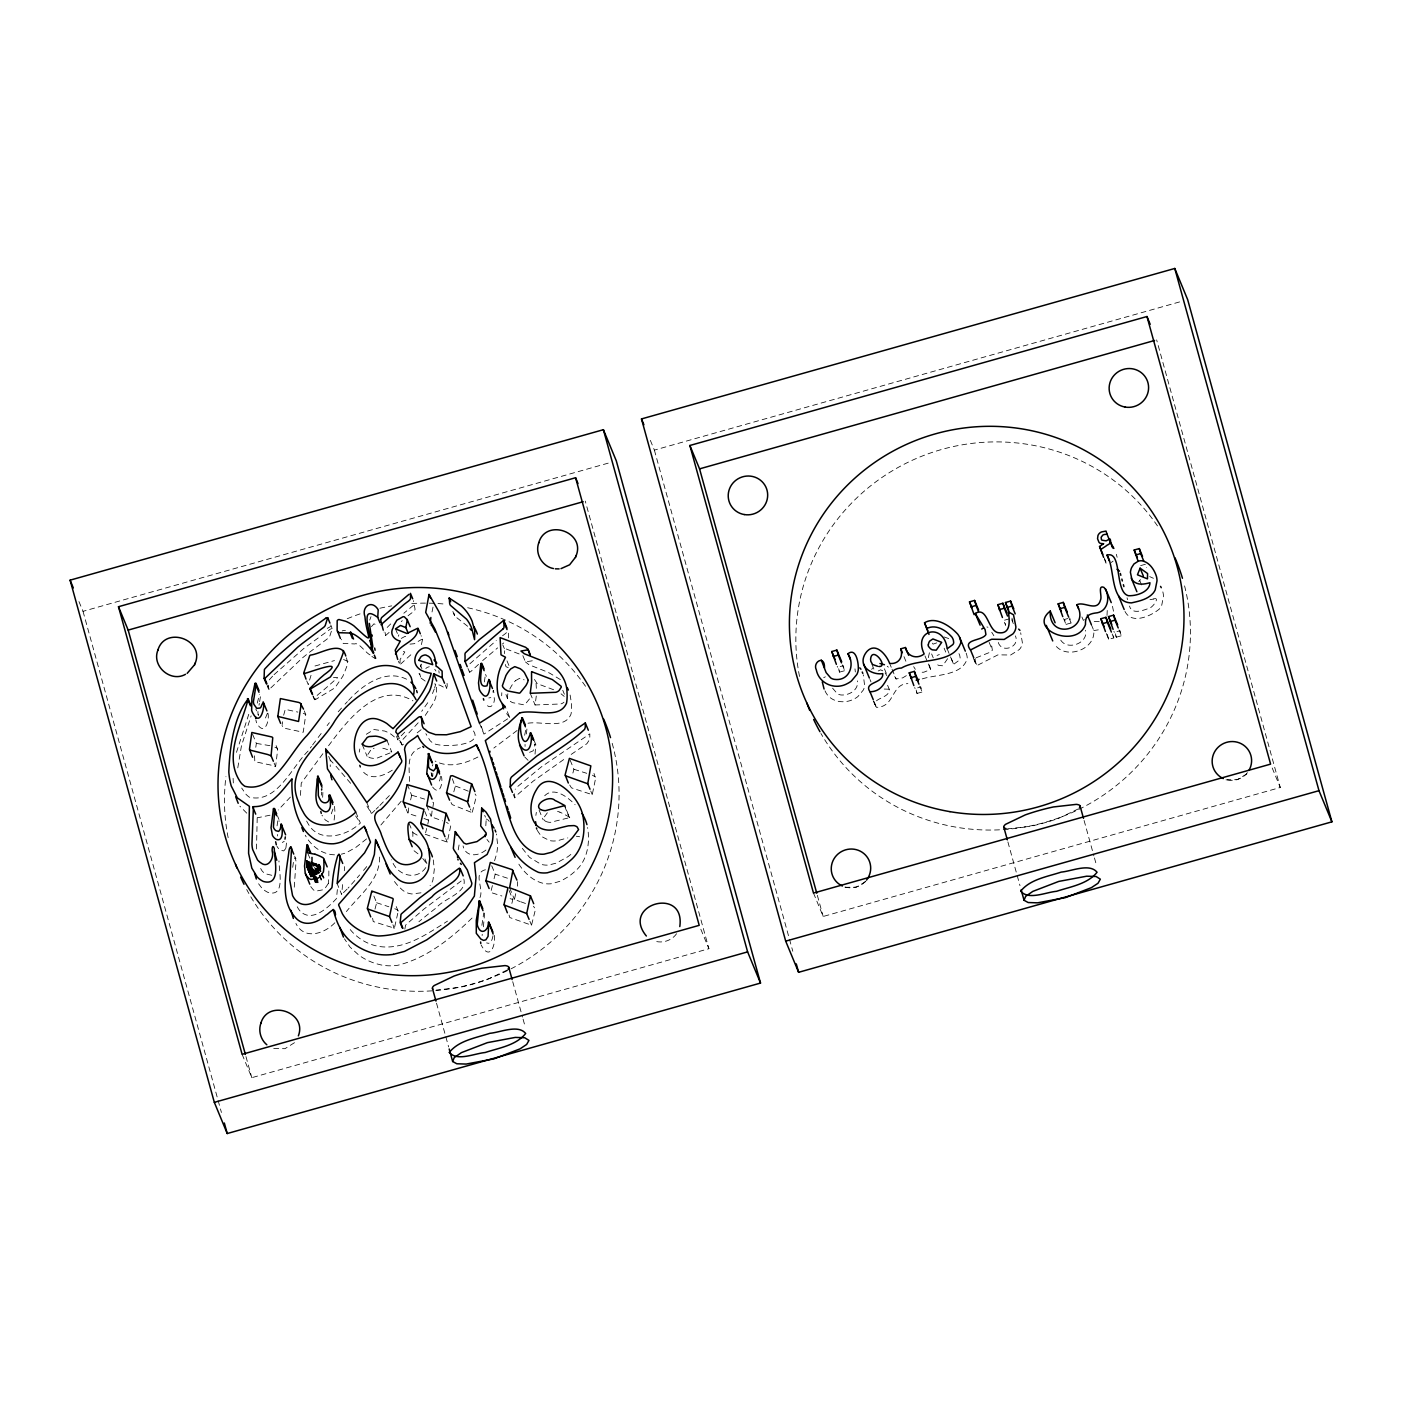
<?xml version="1.0" encoding="UTF-8"?>
<svg xmlns="http://www.w3.org/2000/svg" width="1402" height="1402" viewBox="0 0 1402 1402"><rect width="100%" height="100%" fill="white"/><g stroke="black" fill="none" stroke-linecap="round" stroke-linejoin="round"><path stroke-width="0.75" stroke-dasharray="5 3.75" d="M321.531 792.06L321.356 795.144M306.46 654.664A253.184 247.383 -22.5 0 0 302.166 658.134L270.2 688.505A6.327 6.186 -22.5 0 1 269.727 688.943L268.606 689.276L268.623 685.175M409.121 823.482L412.871 832.56L412.836 837.713M328.716 756.414L330.224 760.042L330.241 766.543M494.17 697.583C495.449 702.525 490.753 710.902 486.231 704.26A13.301 13.004 -22.5 0 1 485.232 702.963M526.907 729.022L526.153 735.997M486.389 676.325L485.548 674.45M257.95 711.462L257.915 712.461A9.674 9.446 -22.5 0 0 258.459 715.318L255.812 708.956M294.262 887.186L296.05 861.284L294.473 855.132M322.863 792.41L322.67 797.282M379.627 857.06C380.012 880.193 359.403 895.124 346.382 911.58M311.594 857.06L311.524 858.62A18.945 18.524 -22.5 0 1 311.437 859.777L309.649 874.603M492.996 692.185L493.224 690.327M257.214 817.769L256.408 852.258M501.671 695.76L501.811 692.728M525.049 744.409L525.067 746.407M404.863 929.123L405.511 925.373A4.592 4.486 -22.5 0 1 406.317 924.409L424.123 908.934L463.379 879.334M485.811 825.76L486.214 819.013L484.706 815.368M440.351 776.235L440.246 777.917A48.965 47.843 -22.5 0 1 440.14 779.179L439.212 781.229L436.618 781.65M277.649 834.453L277.614 835.995M431.43 776.322L431.676 773.133M976.125 657.801L991.021 651.877L992.371 650.142L991.564 645.2M237.779 767.875L241.459 745.776L251.133 715.844M304.252 710.919L305.759 714.564L303.235 732.265L283.519 728.024L282.03 725.465M482.13 935.537L482.235 934.293M479.992 897.508C484.198 888.097 472.088 872.605 485.951 869.626M1091.387 624.696L1093.805 630.549C1095.61 649.897 1065.152 660.202 1054.69 644.359M494.293 935.362C495.835 945.316 489.736 961.439 481.131 945.001M432.832 773.221L432.762 776.322M536.283 696.023L535.091 704.978L560.572 703.979A7.431 7.273 -22.5 0 0 563.955 702.209M535.038 754.118L535.792 744.655L534.197 740.729M928.317 657.643L929.473 652.526M337.356 889.534L336.585 897.701A4.995 4.872 -22.5 0 1 336.287 898.77C327.963 907.672 312.068 922.796 300.326 911.318A22.187 21.678 -22.5 0 1 297.066 906.428M458.209 849.91L459.4 843.04M342.614 884.592L341.65 894.458L337.128 883.558M569.72 785.015L571.438 787.854L592.257 794.671L595.57 778.496L593.975 773.413M254.551 755.818L254.814 761.654L271.445 765.212A9.691 9.463 -22.5 0 1 272.391 765.474L274.704 766.351A41.674 40.728 -22.5 0 0 275.616 766.684L277.684 749.457L275.37 743.743M524.663 735.261L525.89 729.18M293.404 862.388L292.615 868.066M484.373 681.933L485.407 674.607M529.588 752.331L533.163 750.824L534.583 745.251A16.228 15.86 -22.5 0 0 534.723 744.462L534.775 744.076M481.885 925.355L483.76 912.912M483.41 926.792L484.601 913.105M534.723 744.462L535.704 744.357M252.605 734.315L256.356 743.393L255.585 748.615M334.114 820.065L334.85 813.808A26.393 25.797 -22.5 0 0 334.885 811.232L334.517 806.15L333.466 806.974A27.129 26.515 -22.5 0 1 333.431 807.745L331.24 813.984M277.053 825.848L278.034 819.311L278.945 819.451A25.026 24.465 -22.5 0 0 278.998 820.188L279.086 821.432M283.66 715.195L285.254 709.359L297.872 712.093M409.349 781.44C409.857 768.611 405.353 753.663 420.39 747.652M535.862 815.421L536.335 812.354M451.023 802.522L452.11 804.59L471.843 812.547L470.336 808.901M432.447 765.93L432.85 764.563M282.643 721.732L282.188 724.519M425.244 715.423L433.884 702.367A41.92 40.956 -22.5 0 0 436.653 693.324C433.849 673.258 448.833 697.25 447.045 683.352M259.633 701.683L260.562 695.865L259.685 694.2M259.019 705.188L259.335 703.436M359.262 752.103L359.823 748.966M421.424 644.587L422.58 639.242L421.073 635.614M433.008 607.066L431.536 614.497M257.267 703.103L259.44 694.586M432.955 806.746L433.568 802.645L430.8 801.05M432.079 811.004L431.43 816.875L442.471 820.853M509.049 915.068L509.75 917.521L531.516 925.197L535.529 909.179L533.479 906.27M515.708 893.687L514.446 899.488L519.914 901.486M425.227 834.225L447.22 842.146L450.866 825.287L446.467 822.273M492.996 935.765C492.382 938.884 490.998 945.053 486.599 942.898M397.765 913.298L394.453 927.879M517.373 886.134L517.443 881.665M328.261 883.611L325.159 888.149A16.596 16.228 -22.5 0 1 322.916 889.797L315.976 891.129A7.325 7.168 -22.5 0 1 313.487 889.919L311.244 887.343A13.091 12.793 -22.5 0 1 310.28 885.345M410.611 799.911L411.592 795.775M408.718 807.938L408.14 813.475L417.621 816.49M236.482 752.348L248.837 714.074M511.87 903.431L512.817 899.488L507.98 887.799M492.4 885.556L490.735 892.443L501.881 896.001M494.065 878.721L495.186 874.147L491.138 864.403M425.595 832.77L426.681 828.459M369.725 620.105L371.004 616.67M375 909.092L376.647 902.748L371.81 891.059M427.768 824.201L428.556 820.626L424.683 811.145M887.624 685.315L889.236 689.223C890.182 699.212 869.52 697.495 876.443 707.344C895.072 707.169 890.989 683.913 907.883 683.633M372.599 918.24L373.23 921.552L392.49 927.581M453.81 791.797L454.967 787.503A5.415 5.293 -22.5 0 1 455.194 786.872L451.742 777.058M570.158 760.199L573.926 769.277L572.437 774.64M371.442 626.676L373.896 623.837L378.435 625.502M1107.019 615.478L1107.265 609.888M285.885 848.017L286.691 841.182M434.673 687.751L435.724 684.229L434.567 683.896M434.34 688.908L431.238 696.636M311.034 675.291L308.247 684.579L306.004 679.129M507.875 693.78L507.244 697.337A4.294 4.188 -22.5 0 0 507.717 698.739L509.294 700.562A17.35 16.947 -22.5 0 0 512.641 702.665L524.068 704.856A1.752 1.717 -22.5 0 0 525.137 704.295L530.657 697.46A24.798 24.237 -22.5 0 0 531.446 696.075M494.555 860.775L496.536 854.168A46.231 45.179 -22.5 0 0 497.587 844.127L496.378 833.997M398.343 636.263L398.887 634.791M420.39 666.949L421.616 664.092M267.344 713.373L265.556 717.789A6.291 6.151 -22.5 0 1 264.557 718.946L262.963 719.787M285.675 848.596L283.747 850.909L280.803 850.295A11.163 10.901 -22.5 0 1 278.91 848.858A10.357 10.112 -22.5 0 1 276.965 846.282M532.304 660.78L525.47 661.937L521.702 652.859M509.82 689.048L510.749 687.243A31.843 31.107 -22.5 0 1 515.55 680.618M407.351 784.349L411.715 795.547M469.88 663.777L496.29 640.556M975.231 658.537L974.898 661.919L976.966 665.564L997.803 654.927A5.976 5.836 -22.5 0 1 999.205 654.857L1010.649 655.014L1019.377 649.512A11.479 11.216 -22.5 0 0 1022.356 642.537L1020.674 632.775M346.522 657.818L347.731 663.759A157.427 153.817 -22.5 0 1 342.807 676.307L334.885 687.874L315.836 699.353A8.745 8.552 -22.5 0 1 315.257 699.616C313.68 696.531 322.197 691.887 324.703 689.065A238.428 232.96 -22.5 0 0 328.681 685.631L337.549 677.709L333.483 677.517M1138.757 581.812L1140.404 579.552M427.75 702.717L421.687 711.34M284.22 841.34L282.293 842.479M947.594 658.712L942.722 665.792L938.744 665.424A10.83 10.585 -22.5 0 1 936.781 664.145L935.292 662.568M322.846 753.733L301.272 783.105L300.291 797.23M401.165 801.243L379.907 826.146M310.35 747.985L311.472 746.46M328.559 745.724C347.363 720.505 377.909 680.04 412.942 700.86M308.107 751.034C291.388 767.402 276.913 803.889 249.381 797.195A22.905 22.379 -22.5 0 1 245.928 794.233L241.705 788.064M312.593 744.953L315.941 740.466M318.166 737.487L322.618 731.546M327.104 725.623L329.365 722.696M472.071 812.249L472.106 812.196A2.331 2.278 -22.5 0 0 472.439 811.688L476.4 796.003L475.05 793.918M676.57 933.714C671.803 940.514 662.55 943.634 654.646 941.057M400.657 664.057L413.222 652.596M290.372 797.107L278.209 810.023M366.308 734.28L374.019 729.531L384.761 731.055A34.296 33.525 -22.5 0 1 391.403 734.455L397.204 739.275M366.763 866.576L362.031 872.184M404.687 732.194L397.537 739.608M425.805 867.575C416.289 881.718 395.89 874.866 391.719 859.777M545.974 821.467A12.162 11.882 -22.5 0 0 550.232 822.361L569.387 817.699L564.901 805.589M519.126 653.945L504.93 648.495L504.387 653.63M357.247 877.74L359.631 874.971M294.49 858.532L295.226 857.709L295.98 858.76M338.197 711.795L343.893 705.381M354.846 880.509L348.064 888.132M472.036 918.047C451.093 938.446 426.751 958.004 397.923 965.242A48.264 47.16 -22.5 0 1 381.081 964.944L375.473 963.524A60.917 59.515 -22.5 0 1 358.859 955.165L350.027 947.069L344.454 938.814M272.584 676.185L269.605 679.514A6.817 6.659 -22.5 0 0 269.254 679.935M389.388 795.565L379.767 805.554M513.185 794.215L514.692 797.843L517.513 794.741A37.03 36.189 -22.5 0 1 518.144 794.11L533.303 781.072L566.093 757.869M345.05 704.119L347.416 701.631M294.49 1042.685L284.957 1048.696L273.723 1048.538M274.038 674.66L304.041 648.285L330.171 629.235A4.416 4.311 -22.5 0 1 332.221 628.604M515.568 680.618L519.616 678.323L524.138 679.847M878.213 670.98L880.631 669.805L883.505 671.207M418.182 722.784L400.113 742.464M348.607 700.387C362.68 684.754 386.111 668.228 407.491 679.69M347.048 889.148L342.771 893.354M376.069 809.217L378.54 806.781M374.825 810.444L372.003 813.107M370.636 750.263L367.044 755.748L369.55 757.571A25.429 24.833 -22.5 0 0 371.144 758.044L373.09 758.342A20.574 20.101 -22.5 0 0 376.84 758.184L390.65 752.716M937.062 655.435L939.34 654.524M865.858 881.455L856.342 887.151L845.108 887.326M1246.781 773.992L1237.265 779.67L1226.014 779.845M544.695 795.74C554.123 786.207 568.02 797.352 575.1 804.73M478.538 664.373L471.265 671.137A4.521 4.434 -22.5 0 1 469.512 672.206M517.093 730.512L493.837 748.055M482.674 660.57L497.605 647.882M413.485 605.208L413.029 605.629A18.314 17.893 -22.5 0 1 412.556 606.032L403.846 613.217M389.125 632.407L385.515 635.632L384.008 632.004M547.358 812.792L543.047 818.733L545.431 821.292M401.252 621.577L402.269 620.683M906.323 675.659L902.73 677.849L896.106 678.989L893.407 674.222M269.219 689.363L267.712 685.718M403.443 744.182L402.216 745.198L397.712 734.298M418.9 921.727L421.757 919.397M854.975 668.842L855.343 671.961M401.252 638.418L405.055 636.368L408.981 637.437M366.57 838.904L355.968 847.299L346.557 852.591A30.791 30.09 -22.5 0 1 341.299 854.168M502.494 643.921L503.721 642.94M424.596 917.083L427.452 914.77A459.926 449.376 -22.5 0 1 436.53 907.655C443.821 898.419 467.62 893.021 463.834 879.107M408.052 615.776L408.665 615.285A91.253 89.167 -22.5 0 1 413.012 612.008L414.379 610.711A4.451 4.346 -22.5 0 0 415.08 609.327L413.467 600.617M417.2 732.825L421.248 729.583M390.702 623.908L386.163 628.464A8.272 8.079 -22.5 0 0 385.603 629.726M309.456 652.316L328.296 638.138A8.482 8.272 -22.5 0 0 329.698 636.49L332.221 628.569L330.714 624.924M502.564 635.754L504.667 634.177A21.118 20.627 -22.5 0 0 506.052 633.003L508.383 631.601L508.505 636.21A48.404 47.3 -22.5 0 1 508.505 637.892M507.033 970.096L487.213 979.577A38.257 6.186 -15.5 0 1 459.173 987.481L436.197 990.075M1078.401 808.866L1058.598 818.347A38.257 6.186 -15.5 0 1 1030.54 826.269L1007.582 828.862M947.156 648.775L953.605 664.355L959.196 660.237A3.172 3.102 -22.5 0 0 960.125 657.853L959.809 655.768A11.707 11.426 -22.5 0 0 958.968 653.647M355.828 812.126L360.349 823.027C346.364 836.451 318.219 843.934 307.494 822.588A51.085 49.911 -22.5 0 1 306.214 820.293M334.833 922.779C324.51 933.714 304.322 940.497 295.91 923.462M490.805 697.583L488.825 697.951M1111.26 562.43L1111.891 562.009A30.616 29.915 -22.5 0 0 1113.083 561.115M571.192 754.416L586.912 743.673L589.138 740.238A13.652 13.337 -22.5 0 0 589.804 738.048L589.821 733.877L541.505 766.789L515.971 787.924A8.868 8.657 -22.5 0 0 515.217 789.308M444.329 923.182L447.501 921.132M823.693 677.709L825.357 676.798M479.431 723.187L483.953 734.105L509.732 717.491L505.211 706.59M441.139 925.197C423.579 936.273 404.6 948.33 382.904 946.893A44.846 43.812 -22.5 0 1 365.904 942.162A52.4 51.191 -22.5 0 1 353.479 933.206A42.638 41.657 -22.5 0 1 348.257 926.845M485.951 850.033C478.012 856.412 465.972 857.603 463.028 845.897M392.297 770.189C384.814 774.885 374.649 779.705 366.237 774.447A16.491 16.123 -22.5 0 1 361.786 769.961M1084.447 619.666L1083.308 620.332L1081.696 616.442M366.991 806.168L371.477 813.388M314.977 666.003L334.465 660.587M371.845 656.399L375.385 658.695L376.087 655.505M477.889 757.027C464.886 763.757 448.92 768.436 435.128 761.058M929.333 664.934L930.63 669.525L923.76 672.224L918.976 672.259M270.06 815.193L258.651 817.541A11.251 11.006 -22.5 0 0 257.95 817.576L257.67 817.594M936.676 642.887L933.049 644.166L931.927 642.221M420.986 892.829L411.82 893.968A17.998 17.578 -22.5 0 1 402.216 889.867L398.01 885.871A45.986 44.934 -22.5 0 1 394.435 881.455M78.968 601.581L83.016 611.325L609.975 462.642M650.353 440.368L654.383 450.112L1181.343 301.43M1140.632 565.619L1145.749 564.165L1146.661 567.512M1009.387 618.825L1004.27 620.262L1005.655 625.274L1003.236 619.421M839.605 672.119L844.705 670.682L843.338 665.687L838.221 667.124L839.605 672.119L837.187 666.283M1068.026 618.457L1064.626 619.421L1066.011 624.416L1071.11 622.979L1069.726 617.984M917.083 693.412L922.183 691.975L920.799 686.962L915.699 688.4L917.083 693.412L914.665 687.558M1106.266 633.511L1108.684 639.347L1113.784 637.91L1112.399 632.898M1116.342 637.191L1121.46 635.737L1120.075 630.742L1114.958 632.179L1116.342 637.191L1113.924 631.338M242.108 1054.322L251.799 1077.682L708.904 948.716L585.282 501.11M813.493 893.092L823.184 916.47L1280.271 787.503L1156.65 339.897M1153.373 599.04C1160.926 596.113 1152.567 608.153 1148.588 608.486C1142.77 610.448 1131.782 614.865 1129.486 606.05M271.778 875.286L265.381 873.761A14.739 14.406 -22.5 0 1 262.016 870.817L258.967 865.647M1098.309 629.848L1093.805 630.549M429.275 666.739L427.592 667.264A6.659 6.519 -22.5 0 0 425.805 668.526M422.58 639.242L422.282 639.277A3.856 3.768 -22.5 0 0 421.108 639.698L414.203 643.711L409.77 644.149M922.253 678.883C936.711 674.257 962.631 675.782 967.257 658.309A15.51 15.159 -22.5 0 0 966.118 653.087M1099.221 621.682L1093.367 621.331M527.993 723.222C541.645 720.908 564.831 729.899 571.052 714.021A46.196 45.127 -22.5 0 0 571.543 703.786L570.123 695.042M889.236 689.223L883.313 689.03M576.362 836.275L578.553 836.486A8.394 8.202 -22.5 0 1 579.622 836.784M343.578 659.518L348.029 661.446M334.517 854.817C322.039 854.519 311.086 845.897 305.25 835.259M508.225 667.597L506.017 666.721L505.333 664.46M256.356 743.393L270.165 745.724M345.453 630.585L343.543 630.444A2.629 2.576 -22.5 0 0 342.176 631.04M534.46 679.462L537.264 683.703A14.195 13.862 -22.5 0 1 538.07 683.966L554.316 689.994M986.903 626.939L987.954 627.255M411.873 795.249L424.666 799.122M1149.658 576.59L1153.425 578.307M423.982 818.435L428.451 820.223M573.926 769.277L586.719 773.308M468.268 791.166L457.683 786.872A14.3 13.967 -22.5 0 0 456.894 786.592L455.51 786.136M507.454 878.195L495.186 874.147M510.1 898.629L512.817 899.488M394.803 908.706L397.607 910.073A2.121 2.068 -22.5 0 1 398.028 910.932L398.063 911.177M376.647 902.748L388.862 906.761M557.558 811.32L559.889 812.179M592.363 775.148L595.482 777.058M944.089 636.964L948.681 638.558M393.226 927.826L394.383 928.229L392.753 924.339M525.487 903.466L520.72 901.766M487.283 819.434L486.214 819.013M274.897 747.213L276.474 747.897A3.908 3.82 -22.5 0 1 277.281 748.65L277.614 749.194M328.594 821.94L325.352 820.03L321.952 815.158M403.408 651.369L404.81 652.018L400.131 659.448L399.956 664.881L398.448 661.253M412.871 832.56L417.323 835.206M425.174 681.074L421.283 678.288L419.04 673.363M305.759 714.564L304.812 714.039A8.272 8.079 -22.5 0 0 303.235 713.267M569.755 817.278L564.252 814.317A66.017 64.492 -22.5 0 0 559.889 812.161M560.379 679.602L549.899 673.275A80.545 78.705 -22.5 0 0 544.484 670.857L528.904 664.688L525.47 661.937M528.063 760.305L524.751 757.027M418.006 853.818L413.783 850.558A2.857 2.786 -22.5 0 1 413.537 849.892L413.292 847.912M887.238 666.265L888.36 667.142M246.77 813.178L239.865 806.168M561.063 693.832L564.217 696.391M370.058 654.909C365.379 652.649 358.439 641.765 354.706 643.939L343.21 643.448L341.352 639.365M467.655 626.273L454.861 616.179A6.642 6.484 -22.5 0 1 454.178 614.549L453.968 613.287M509.732 717.491L504.667 711.182M493.399 690.52L493.907 692.728M330.224 760.042L333.115 763.126M336.007 766.228L351.096 783.858M487.861 819.767L489.21 821.362M422.721 858.445L427.032 864.07M489.158 842.181L486.985 839.465M432.605 787.013C440.053 796.862 443.172 782.193 441.402 776.41M401.866 744.777L397.099 735.191M1060.753 640.153C1067.325 650.826 1088.653 643.36 1085.481 630.269M885.118 672.925L886.835 675.641M518.863 864.175C524.488 872.903 532.69 880.719 542.995 883.278A24.991 24.412 -22.5 0 0 551.862 883.681L561.291 880.877L568.932 876.285A72.974 71.309 -22.5 0 0 575.065 871.255C587.543 860.74 590.137 842.777 587.596 827.53M258.581 883.768L261.631 887.817A21.836 21.328 -22.5 0 0 267.87 892.355C285.64 897.806 278.963 871.01 278.963 860.898M522.333 848.368L529.57 857.393L540.997 864.298A20.522 20.049 -22.5 0 0 548.603 865.069L556.331 863.106L567.6 856.885A56.027 54.748 -22.5 0 0 570.965 854.344M355.652 815.946L360.349 823.027M993.86 635.702L991.74 632.267M913.648 666.651L915.331 669.332M832.613 688.207L837.152 693.517A9.008 8.798 -22.5 0 0 841.2 694.989C849.086 695.55 858.97 689.942 857.376 680.881M825.007 690.835C829.809 702.104 843.811 704.26 853.836 699.142A21.083 20.592 -22.5 0 0 857.954 696.514L863.282 690.082A15.001 14.651 -22.5 0 0 864.666 685.964L863.282 674.818M998.277 642.466C1001.852 653.823 1020.411 646.883 1015.381 635.877M267.887 713.162C269.78 719.296 265.293 735.577 257.898 725.027A12.898 12.6 -22.5 0 1 256.145 721.276L255.865 719.909M435.917 671.032L435.654 670.577A9.674 9.446 -22.5 0 0 434.708 669.297M313.224 870.992L315.047 874.848M315.958 876.776L318.71 882.559L316.291 876.706M317.483 874.042L315.678 870.239L317.29 874.147M316.905 874.305L312.611 862.651L317.448 874.34L313.224 862.808L317.255 872.552M316.309 874.515L314.504 870.695L316.116 874.585M313.873 870.87L315.695 874.708M321.058 871.483L318.114 864L320.532 869.853M321.934 873.358L324.598 878.984M318.797 868.171L320.585 871.921M321.461 873.797L324.125 879.44L321.706 873.586M319.095 873.095L317.308 869.328L318.92 873.218M318.569 873.446L316.782 869.661L318.394 873.551M319.463 875.339L322.145 881.017L319.726 875.163M312.646 871.063L318.061 882.682L309.211 861.757L314.048 873.446M1124.982 611.447C1131.677 624.942 1151.095 616.004 1159.384 608.994A16.018 15.65 -22.5 0 0 1161.68 605.489L1163.485 596.376A21.223 20.732 -22.5 0 0 1162.836 591.889L1161.89 589.068M312.085 871.08L317.483 882.752L308.668 861.547L313.505 873.236M311.542 871.045L316.94 882.769L307.914 861.161L312.751 872.85M311.016 870.957L316.396 882.734L307.073 860.723L311.927 872.412M310.508 870.835L315.853 882.647L306.372 860.372L311.226 872.43M310.017 870.66L315.345 882.524L306.39 861.126L311.226 873.183M309.544 870.432L312.208 876.39M309.106 870.169L311.752 876.145M308.685 869.871L311.314 875.864M308.3 869.52L310.911 875.531M307.932 869.117L310.911 876.022M307.616 868.679L310.561 875.619M537.176 830.282L541.347 836.416L549.584 840.587A19.348 18.909 -22.5 0 0 559.205 840.236A221.341 216.258 -22.5 0 1 567.81 837.923M307.318 868.206L310.981 876.898L306.547 865.788L310.648 875.864M310.718 876.408L307.073 867.698L309.491 873.534M1272.21 768.016L1280.271 787.503M1139.668 580.305L1142.893 588.104M1104.39 558.189L1106.003 562.079M1104.443 559.345L1106.055 563.236M1119.024 629.901L1121.46 635.737M1112.172 634.002L1113.784 637.91M1069.498 619.088L1071.11 622.979M1063.592 618.58L1066.011 624.416M1011.701 619.684L1013.313 623.575M989.146 642.361L992.371 650.142M974.548 659.711L976.966 665.564M973.286 658.011L974.898 661.919M944.124 648.197L945.737 652.088M931.629 653.945L933.241 657.836M924.969 655.891L930.63 669.525M919.765 686.121L922.183 691.975M903.975 656.627L906.393 662.463M889.639 663.409L891.251 667.299M892.058 669.245L896.106 678.989M884.434 668.807L886.853 674.642M871.974 664.46L874.392 670.314M874.024 701.491L876.443 707.344M873.218 700.737L874.83 704.628M842.287 664.846L844.705 670.682M700.825 929.228L708.904 948.716M562.763 690.292L564.375 694.183M590.75 791.026L592.257 794.671M530.236 693.289L535.091 704.978M502.845 644.99L504.352 648.618M506.998 660.868L509.259 666.318M564.533 806.01L569.387 817.699M505.929 694.516L507.542 698.406M539.087 810.093L543.135 819.837M452.864 611.482L454.598 615.671M467.988 668.509L469.495 672.154L469.565 667.562M445.275 685.035L446.782 688.662M529.903 921.307L531.516 925.197M420.302 664.741L421.914 668.649M509.592 887.799L514.446 899.488M395.487 628.885L398.483 636.158M431.045 772.765L432.552 776.393M374.562 654.716L376.069 658.344M373.878 655.049L375.385 658.695M445.713 838.519L447.22 842.146M426.594 805.467L431.115 816.367M396.503 736.383L398.01 740.028M386.952 740.379L391.789 752.068L389.265 750.543A24.395 23.834 -22.5 0 0 380.485 747.844M406.282 809.375L407.789 813.02M424.946 858.97L427.207 864.421M362.259 744.62L367.096 756.309M366.816 802.557L371.337 813.458M313.329 696.181L314.837 699.808M312.821 695.795L314.328 699.423M396.24 906.568L397.958 910.687M267.099 685.631L268.606 689.276M320.743 868.153L319.323 864.315L321.076 868.241M320.339 868.048L318.727 864.158L320.83 869.923M320.725 871.641L317.5 863.842L320.322 871.536M320.112 871.501L316.274 863.544L319.095 871.238M274.109 763.056L275.616 766.684M318.902 871.203L315.66 863.404L319.2 873.025L315.064 863.246L318.587 872.868M318.482 872.85L314.451 863.106L317.974 872.727M319.2 875.496L321.619 881.35M317.868 872.692L313.838 862.966L317.36 872.57M316.852 874.2L307.546 852.802M315.485 874.76L310.175 862.037L314.416 873.569M313.312 873.148L308.3 861.354L313.137 873.043M312.558 872.745L307.511 860.951L312.348 872.64M312.436 876.513L306.39 861.494L311.226 873.954M311.963 876.285L306.39 862.265L311.226 874.743M311.524 876.022L306.39 863.054L311.226 875.531M311.244 875.917L306.39 863.842L311.262 876.32M277.456 815.806L278.945 819.451M306.863 867.155L309.754 874.147M869.976 679.479L870.992 681.933M306.617 866.173L310.999 877.074M319.463 864.351L321.04 868.241M306.46 865.016L311.297 876.706M306.39 860.74L311.226 872.815M306.617 860.495L311.209 872.062M951.467 658.887L953.605 664.355M315.012 873.726L311.384 862.353M473.455 730.985C484.058 746.547 439.842 747.704 433.271 743.218A14.984 14.633 -22.5 0 1 429.923 740.449L425.875 733.684M481.289 726.183L483.953 734.105M420.547 677.008L419.776 673.731M312.506 857.078L312.401 864.491L319.814 865.945A48.071 46.967 -22.5 0 1 320.795 866.243M1127.033 597.795L1127.558 599.67M1116.307 554.281L1116.833 556.191A40.343 39.414 -22.5 0 1 1117.131 557.295M1107.3 634.352L1108.684 639.347M1084.079 820.45L1093.875 855.851M1094.454 857.936L1096.767 866.278M1011.946 618.107L1012.857 621.437M1007.898 841.936L1019.99 885.678M817.348 895.352L823.184 916.47M654.383 450.112L792.796 951.257M512.711 981.663L522.508 1017.081M523.069 1019.166L525.382 1027.491M436.513 1003.166L448.622 1046.908M245.963 1056.582L251.799 1077.682M83.016 611.325L221.428 1112.469M328.857 870.94L328.822 876.776A73.868 72.185 -22.5 0 1 328.278 883.611M1112.487 606.312L1113.801 612.814M385.515 635.632L385.112 632.477M433.271 859.917L434.322 869.363L432.955 880.018A21.223 20.732 -22.5 0 1 430.081 885.661M438.844 670.717L439.141 673.1M514.692 797.843L514.411 793.76M233.1 778.32L233.328 782.964M536.072 683.352L536.388 689.416A73.237 71.572 -22.5 0 1 536.44 690.73M373.353 748.51A9.393 9.183 -22.5 0 1 374.124 748.212M344.471 866.611A24.36 23.816 -22.5 0 1 344.296 870.747M612.183 743.305A197.962 193.423 -22.5 0 1 493.522 976.826A197.962 193.423 -22.5 0 1 246.699 889.516M228.158 837.677A197.962 193.423 -22.5 0 1 225.95 776.655M327.244 628.394A197.962 193.423 -22.5 0 1 330.802 626.484M347.223 618.738A197.962 193.423 -22.5 0 1 362.364 613.112M379.872 608.258A197.962 193.423 -22.5 0 1 391.736 605.892M411.75 603.561A197.962 193.423 -22.5 0 1 445.889 604.209M467.672 607.732A197.962 193.423 -22.5 0 1 586.684 687.996M1184.567 585.878A197.962 193.423 -22.5 0 1 1065.818 815.21A197.962 193.423 -22.5 0 1 820.941 733.456M799.526 676.447A197.962 193.423 -22.5 0 1 918.608 457.508A197.962 193.423 -22.5 0 1 1158.052 526.766M1153.373 599.022A30.266 29.582 -22.5 0 1 1149.991 599.67M871.676 669.455A17.981 17.56 -22.5 0 1 872.64 668.018M865.595 881.21A19.803 19.348 -22.5 0 1 845.003 887.01M1247.429 772.66A19.803 19.348 -22.5 0 1 1227.276 779.88"/><path stroke-width="1.5" d="M266.345 683.825L264.102 678.375L264.382 669.595A6.817 6.659 -22.5 0 1 265.101 668.614C283.046 649.406 304.164 633.389 325.65 618.335M369.357 623.382L372.792 646.462M392.683 728.374L386.882 723.555A34.296 33.525 -22.5 0 0 380.24 720.155C358.702 710.761 348.853 743.901 357.265 759.06A16.491 16.123 -22.5 0 0 361.734 763.547C374.702 770.346 387.811 759.498 398.01 752.085L401.743 760.515A4.294 4.188 -22.5 0 1 401.533 762.25L389.441 779.442L366.816 802.557L347.906 774.587L325.702 749.141L327.455 768.874L355.828 812.126C341.843 825.55 313.715 833.033 302.99 811.688A51.085 49.911 -22.5 0 1 298.556 801.944C283.695 768.401 319.884 746.653 334.622 721.259C349.817 697.057 396.696 663.023 416.061 699.703M467.234 666.704L464.973 661.253L465.061 656.662A19.505 19.05 -22.5 0 0 464.973 655.155L464.956 654.296A3.908 3.82 -22.5 0 1 465.359 652.876L479.466 639.54L500.146 623.277A21.118 20.627 -22.5 0 0 501.53 622.085L503.879 620.7L506.893 627.956M522.403 717.842C517.373 725.22 523.086 754.837 530.061 734.35A16.228 15.86 -22.5 0 0 530.201 733.561C532.427 733.018 532.077 754.574 523.542 749.404C514.744 742.517 518.863 725.325 522.403 717.842L525.417 725.097M335.516 914.875C334.903 904.746 329.75 913.315 325.825 915.278C318.254 922.078 306.232 927.09 297.382 919.554C278.805 901.889 286.236 873.832 288.882 851.487A18.682 18.261 -22.5 0 1 289.653 848.157L290.722 846.808L291.546 848.21L289.758 880.176L292.545 895.51A22.187 21.678 -22.5 0 0 295.804 900.417C307.564 911.896 323.459 896.754 331.766 887.869A4.995 4.872 -22.5 0 0 332.064 886.8L332.852 878.633A137.852 134.68 -22.5 0 1 337.759 855.588L338.969 854.344L339.95 855.711A24.36 23.816 -22.5 0 1 339.792 859.847L337.128 883.558L364.59 852.872L370.496 842.164L364.327 826.146L351.446 836.398L342.035 841.673A30.791 30.09 -22.5 0 1 333.343 843.794C300.168 844.793 290.565 805.554 292.037 778.776C281.89 790.658 271.655 806.781 254.148 806.641A11.251 11.006 -22.5 0 0 253.429 806.676L251.957 844.127A28.198 27.549 -22.5 0 0 252.675 849.559L257.512 859.917A14.739 14.406 -22.5 0 0 260.86 862.861C267.835 868.609 273.723 858.918 272.461 852.434C271.585 849.875 272.531 843.25 274.284 848.473C274.231 858.935 281.627 886.695 263.348 881.455A21.836 21.328 -22.5 0 1 257.127 876.916L251.817 868.136L248.592 853.327L249.381 806.29L237.324 797.878L231.207 785.926A77.829 76.041 -22.5 0 1 228.806 772.064C229.648 748.475 233.608 716.843 248.189 698.95L250.45 704.4M402.427 928.106L400.166 922.656L400.99 914.472A4.592 4.486 -22.5 0 1 401.813 913.508L419.601 898.034L458.875 868.434M314.977 854.256L307.546 852.802L307.459 844.915L306.688 846.931A18.945 18.524 -22.5 0 1 306.6 848.087L304.549 866.015L305.18 872.903A13.091 12.793 -22.5 0 0 306.407 875.654L308.65 878.23A7.325 7.168 -22.5 0 0 311.139 879.457L318.061 878.108A16.596 16.228 -22.5 0 0 320.322 876.46L323.406 871.921A73.868 72.185 -22.5 0 0 323.967 865.087L323.792 858.743A3.961 3.873 -22.5 0 0 322.898 857.691L321.566 856.955A48.071 46.967 -22.5 0 0 314.994 854.221M485.197 836.643L485.302 834.488M328.997 795.284L328.962 796.073A27.129 26.515 -22.5 0 1 328.909 796.844C330.416 803.784 322.25 804.958 319.831 798.93A13.722 13.407 -22.5 0 1 318.324 795.302L318.096 776.27L317.097 779.144A14.423 14.09 -22.5 0 0 317.01 780.353C316.94 790.272 312.628 802.855 321.987 810.023C327.875 815.018 331.222 808.498 330.329 802.908A26.393 25.797 -22.5 0 0 330.364 800.332L329.996 795.249L328.997 795.284L332.747 804.38M306.004 679.129L303.831 672.68L309.702 655.715A3.54 3.452 -22.5 0 1 310.473 655.102C320.707 653.963 341.597 639.855 345.768 655.996M393.401 954.341L404.547 951.38L426.804 939.831L447.957 924.689L465.604 909.32L474.367 896.106L475.997 877.67L474.454 862.668L487.125 854.431L492.032 843.25A46.231 45.179 -22.5 0 0 493.066 833.226L490.507 819.083L486.038 812.091L481.692 808.113L480.693 825.918L486.143 833.033L486.179 834.979L476.978 841.603L466.305 844.092L463.869 843.005L455.194 831.719L453.319 848.263A7.588 7.413 -22.5 0 0 454.406 850.576L467.304 869.906L471.826 883.137A7.536 7.361 -22.5 0 1 470.792 886.642C445.713 910.494 414.484 935.064 378.4 935.993A44.846 43.812 -22.5 0 1 361.383 931.261A52.4 51.191 -22.5 0 1 348.958 922.288A42.638 41.657 -22.5 0 1 342.298 913.631L338.671 905.096A1.875 1.84 -22.5 0 1 338.863 904.167L360.822 879.054L370.882 864.894L374.369 854.449L375.631 839.535L388.354 868.171A45.986 44.934 -22.5 0 0 393.506 874.971L397.695 878.966A17.998 17.578 -22.5 0 0 407.299 883.067C414.344 883.856 421.581 880.649 425.56 874.76A21.223 20.732 -22.5 0 0 428.451 869.117L429.801 858.445L428.749 849.016A38.537 37.661 -22.5 0 0 425.349 839.991C413.047 821.519 404.792 812.021 409.034 838.992A2.857 2.786 -22.5 0 0 409.279 839.658C422.756 847.316 428.802 859.724 409.717 864.351C392.56 867.558 386.426 847.439 381.502 835.101C379.241 825.918 367.657 815.701 381.134 809.357C396.871 793.812 410.19 772.66 404.547 749.614C404.775 742.429 413.31 739.958 417.673 735.489C427.785 758.938 457.648 756.642 476.417 744.655L478.678 750.105M435.794 765.755L436.548 764.756L439.545 772.029M457.613 855.728L457.56 857.498M435.759 766.596L435.724 767.017A48.965 47.843 -22.5 0 1 435.619 768.278L433.516 770.907L429.818 768.962A7.08 6.922 -22.5 0 1 428.451 766.386L428.679 753.61L426.804 773.01L431.588 785.032M379.995 622.838L377.734 617.388L378.19 610.168A1.98 1.945 -22.5 0 0 378.032 609.519C371.916 599.46 361.26 606.383 364.941 616.635C366.728 638.278 376.787 646.83 353.935 625.905A38.345 37.451 -22.5 0 0 345.575 621.226L339.039 619.526A2.629 2.576 -22.5 0 0 337.181 620.7L337.128 630.234L340.406 638.453M488.282 922.358C489.175 929 481.797 936.133 478.047 927.143A7.693 7.518 -22.5 0 1 477.293 923.848L479.572 900.838L476.277 920.413L476.294 933.311L480.816 939.042L483.515 940.392L485.863 939.831L488.054 936.413L488.825 922.236L493.118 934.047M301.237 703.664L298.556 721.469L277.841 716.422L280.382 698.582L298.696 702.42A8.272 8.079 -22.5 0 1 300.291 703.156L303.498 709.114M303.743 673.679C311.349 671.908 348.082 657.415 324.16 674.73A238.428 232.96 -22.5 0 1 320.182 678.165L309.807 688.522L312.068 693.972M1050.256 611.062C1048.24 640.924 1091.475 630.374 1076.859 604.753C1083.974 600.932 1097.258 612.569 1100.552 599.898C1102.358 596.376 1097.293 584.424 1103.987 587.42C1110.454 594.851 1108.754 610.711 1097.31 612.779C1089.336 613.673 1085.025 615.39 1085.481 624.503C1076.543 649.704 1027.035 629.305 1050.256 611.062L1055.11 622.751M926.582 628.587C935.853 623.785 945.842 630.199 951.923 637.104A11.707 11.426 -22.5 0 1 953.36 640.188L953.675 642.256A3.172 3.102 -22.5 0 1 952.747 644.657L947.156 648.775C944.177 622.278 912.457 629.34 924.163 653.945C917.013 659.536 907.339 656.679 905.412 647.514L900.75 648.828C903.642 656.89 898.489 664.601 889.639 663.409C886.625 655.19 876.11 642.063 867.295 651.089A17.981 17.56 -22.5 0 0 864.386 655.365C858.725 667.177 872.377 675.273 882.769 673.626C883.733 683.633 863.071 681.915 869.994 691.747C888.605 691.589 884.522 668.316 901.433 668.053C918.801 657.731 953.307 664.618 960.808 642.729A15.51 15.159 -22.5 0 0 957.741 634.177C950.206 625.87 935.397 616.056 924.531 622.786L929 634.44M248.189 698.95C241.565 725.588 222.375 757.781 241.407 783.332A22.905 22.379 -22.5 0 0 244.859 786.294C273.583 793.339 289.583 752.699 306.95 735.559C330.504 707.975 364.257 644.219 407.859 672.68A20.75 20.276 -22.5 0 1 411.294 677.762L414.186 689.766L413.818 694.253M321.601 790.045L321.759 788.835M273.355 761.233L271.094 755.783L272.759 737.732A3.908 3.82 -22.5 0 0 271.953 736.996L251.852 732.492L249.468 749.299L252.588 757.255M285.325 836.906L285.237 837.555A22.292 21.766 -22.5 0 1 284.974 839.15M273.39 809.147L271.059 827.723L272.444 835.382A10.357 10.112 -22.5 0 0 274.389 837.958A11.163 10.901 -22.5 0 0 276.282 839.395C283.975 842.216 282.363 828.179 281.522 824.429M444.522 683.212L442.261 677.762L442.103 671.102L437.494 666.949A9.288 9.078 -22.5 0 0 436.11 666.336C433.165 623.329 393.103 667.913 431.203 673.328C425.279 695.164 407.193 713.232 393.033 728.707M273.408 808.972L274.441 808.551L276.702 814.001M442.261 677.762L433.674 673.766L432.131 682.423A41.92 40.956 -22.5 0 1 429.363 691.466L422.826 702.104L396.468 729.355L395.767 731.984L397.712 734.298L418.076 717.596A7.746 7.571 -22.5 0 1 419.566 716.737C423.912 716.632 419.338 727.673 425.419 729.548A14.984 14.633 -22.5 0 0 428.767 732.317L435.566 734.648L446.414 734.788L460.347 731.634L471.142 726.657L441.104 644.131L434.778 628.744L425.7 612.394L429.012 594.448L438.844 611.587L445.591 627.115L479.431 723.187L505.211 706.59C497.167 699.896 496.396 688.47 497.605 678.796A49 47.878 -22.5 0 1 500.742 667.054L505.491 657.24L501.022 654.839L500.093 637.612L525.61 647.286L528.046 649.319L530.307 654.769M679.795 926.582C685.613 885.766 620.175 904.378 646.357 936.01M408.087 633.038L405.826 627.588L407.299 619.894L404.442 616.915A3.137 3.049 -22.5 0 0 402.97 616.74L396.836 620.245L393.822 625.362A109.023 106.517 -22.5 0 0 393.121 627.745C389.423 634.037 393.944 639.75 400.306 641.117L395.206 650.23L397.695 659.431M589.997 789.221L587.753 783.771L590.838 765.878L569.405 758.377L565.129 774.868L568.318 783.017M444.96 836.696L442.699 831.246L446.134 813.388L426.734 805.747L429.117 792.533L428.364 790.886L407.193 784.647M325.615 618.282A4.416 4.311 -22.5 0 1 327.7 617.704L325.194 625.59A8.482 8.272 -22.5 0 1 323.774 627.237L301.956 643.746A253.184 247.383 -22.5 0 0 297.645 647.233L265.697 677.604A6.327 6.186 -22.5 0 1 265.206 678.042L264.102 678.375M407.088 784.875L403.198 801.453L405.529 807.57M391.947 922.393L389.528 916.54L393.191 899.243A2.121 2.068 -22.5 0 0 392.753 898.384L371.81 891.059L367.359 908.321L370.741 916.873M489.123 888.535L485.898 880.754L490.332 862.458L512.186 869.643L516.917 880.106M480.886 663.707L478.52 682.984L479.291 689.241A13.301 13.004 -22.5 0 0 481.71 693.359C492.049 706.836 491.436 665.442 487.02 685.806C475.699 689.223 483.392 667.895 481.079 663.479M529.097 919.361L526.679 913.508L530.464 895.896L515.866 890.077M422.966 828.775L420.705 823.324L423.947 809.322L403.268 802.102M467.9 800.77L471.65 783.893L453.161 775.972A14.3 13.967 -22.5 0 0 452.373 775.692L450.708 775.884A5.415 5.293 -22.5 0 0 450.445 776.585L446.572 792.901L467.339 801.646L469.6 807.096M430.87 617.458L430.221 623.294M352.445 638.488L350.185 633.038C355.389 633.318 369.988 645.796 373.125 653.244M157.918 650.107C151.398 665.897 170.588 682.862 185.485 674.309M195.228 663.181C204.867 639.4 164.805 625.485 157.813 650.388M260.93 1023.109C258.143 1030.645 260.667 1039.653 266.836 1044.788M298.363 1035.885C307.529 1012.139 267.764 998.68 260.825 1023.39M538.841 542.627C534.653 553.404 542.118 566.478 553.457 568.546M576.134 555.7C585.773 531.919 545.728 518.004 538.718 542.907M489.929 751.174L489.876 752.261M405.826 627.588L400.534 625.467L395.487 628.885L406.966 633.494L416.604 628.779A3.856 3.768 -22.5 0 1 417.778 628.376C418.182 640.994 400.99 643.588 395.452 653.98M187.149 673.381L194.633 664.671M560.993 568.634L569.615 564.796L575.556 557.19M194.528 664.934L195.334 662.883M575.451 557.453L576.257 555.402M530.044 655.33L528.046 649.319M254.936 683.685L251.904 697.74L251.641 710.376A12.898 12.6 -22.5 0 0 253.394 714.126C262.84 730.565 266.818 691.098 261.052 706.888A6.291 6.151 -22.5 0 1 260.036 708.045L256.759 708.343L253.937 704.417A9.674 9.446 -22.5 0 1 253.411 701.561L256.04 685.245L255.111 683.387M1140.106 568.178L1137.46 574.802L1147.484 578.868L1147.59 573.558L1140.106 568.178L1143.331 575.977M255.164 683.3L258.984 692.273M467.585 801.296L467.549 801.348A2.331 2.278 -22.5 0 0 467.917 800.787M510.17 786.943L513.009 783.841A37.03 36.189 -22.5 0 1 513.623 783.21C534.565 761.952 563.324 749.387 584.616 729.338A13.652 13.337 -22.5 0 0 585.282 727.147L585.3 722.959L537.001 755.888L511.467 777.023A8.868 8.657 -22.5 0 0 510.433 779.126L510.17 786.943L512.431 792.393M1103.619 543.731L1099.554 546.5L1103.637 557.4M402.9 928.317L400.639 922.866L422.948 903.869A459.926 449.376 -22.5 0 1 432.026 896.754C439.474 887.221 462.642 882.594 459.47 868.153M408.981 594.308L408.508 594.728A18.314 17.893 -22.5 0 1 408.035 595.131L381.659 617.563A8.272 8.079 -22.5 0 0 380.731 620.157L383.254 630.181M380.993 624.731L404.144 604.385A91.253 89.167 -22.5 0 1 408.49 601.107L409.857 599.811A4.451 4.346 -22.5 0 0 410.558 598.426L410.453 593.344L412.714 598.812M1109.297 539.192L1106.16 540.857L1102.007 540.191A2.138 2.103 -22.5 0 1 1101.446 539.56L1101.113 537.317L1102.708 535.196A4.136 4.048 -22.5 0 1 1104.531 534.477L1107.037 534.215L1112.697 547.867M502.862 629.06L466.831 660.167A4.521 4.434 -22.5 0 1 464.991 661.306M821.257 659.974L826.146 672.627L830.685 677.92A9.008 8.798 -22.5 0 0 834.751 679.409C849.437 681.214 855.202 664.706 847.965 653.7C856.552 646.953 858.918 664.846 858.217 670.384A15.001 14.651 -22.5 0 1 856.832 674.502L851.487 680.916A21.083 20.592 -22.5 0 1 847.386 683.563C835.224 690.38 819.066 683.843 816.297 669.788C812.424 661.954 824.919 654.471 824.481 667.773M980.121 625.152L975.266 613.463C987.429 605.962 987.779 630.059 997.803 632.617C1011.403 634.931 1009.475 620.508 1008.476 611.885L1013.506 614.795L1015.907 626.957A11.479 11.216 -22.5 0 1 1012.91 633.914L1004.2 639.435L992.756 639.259A5.976 5.836 -22.5 0 0 991.354 639.347L970.517 649.967L973.742 657.766M981.733 629.042L983.188 628.061M1100.938 549.356L1105.442 546.412A30.616 29.915 -22.5 0 0 1107.194 545.098C1115.869 541.803 1103.812 531.253 1113.889 548.445M1107.002 555.122C1122.476 550.39 1114.31 592.082 1128.417 595.71C1136.934 596.06 1149.693 591.767 1149.955 582.741C1144.961 584.056 1139.23 585.335 1134.621 582.163A9.902 9.674 -22.5 0 1 1131.87 579.271L1130.415 572.331A16.579 16.211 -22.5 0 1 1131.642 567.565L1133.955 563.972L1138.231 561.203A9.06 8.868 -22.5 0 1 1141.929 560.8C1149.342 562.184 1154.267 569.527 1156.387 576.292A21.223 20.732 -22.5 0 1 1157.018 580.796L1155.213 589.909A16.018 15.65 -22.5 0 1 1152.935 593.397C1147.449 599.46 1139.055 601.178 1131.396 602.895C1109.368 602.352 1115.484 568.932 1107.002 555.122L1109.42 560.958M519.721 712.952C534.302 708.816 559.275 720.067 566.548 703.121A46.196 45.127 -22.5 0 0 567.039 692.886C567.021 679.164 557.943 667.282 545.378 662.375A80.545 78.705 -22.5 0 0 539.963 659.956L524.383 653.788L520.948 651.036L527.783 649.88M370.864 647.794C374.124 640.451 356.423 601.546 377.734 617.388M309.807 688.522L310.753 688.715A8.745 8.552 -22.5 0 0 311.314 688.452L330.364 676.973L338.285 665.407A157.427 153.817 -22.5 0 0 343.21 652.841L343.508 650.546M70.1 580.165L603.386 429.695L616.302 460.855L760.515 983.065L227.229 1133.535L214.331 1102.358L70.1 580.165L73.325 587.946M641.485 418.935L1174.771 268.465L1187.669 299.642L1331.9 821.835L798.614 972.305L785.698 941.145L641.485 418.935L643.904 424.788M575.591 477.732L699.212 925.338L242.108 1054.322L118.487 606.715L575.591 477.732L578.01 483.585M1146.976 316.519L1270.598 764.125L813.493 893.092L689.872 445.485L1146.976 316.519L1150.201 324.318M118.487 606.715L128.178 630.094L583.179 501.706M689.872 445.485L699.563 468.864L1154.547 340.493M1137.986 560.87L1134.183 550.022L1139.283 548.585L1142.525 556.384M974.127 614.689L969.501 601.879L974.618 600.442L978.649 610.185M1135.567 555.034L1140.667 553.597L1143.892 561.378M970.885 606.891L976.002 605.454L978.421 611.29M836.381 664.338L831.772 651.544L836.871 650.09L841.708 661.779M1002.43 617.476L997.821 604.683L1002.921 603.246L1006.969 612.989M1009.282 613.375L1005.479 602.527L1010.597 601.072L1013.821 608.871M833.156 656.539L838.256 655.102L841.48 662.883M999.205 609.695L1004.305 608.24L1007.53 616.039M1006.864 607.522L1011.981 606.085L1015.206 613.883M1062.769 616.635L1058.159 603.841L1063.277 602.387L1067.308 612.131M1059.544 608.836L1064.661 607.399L1068.692 617.143M913.859 685.613L909.25 672.82L914.349 671.383L918.38 681.127M1105.459 631.548L1100.85 618.755L1105.95 617.318L1110.787 629.007M1113.118 629.393L1108.509 616.6L1113.609 615.163L1117.657 624.889M910.617 677.832L915.734 676.377L918.958 684.176M1102.217 623.767L1107.335 622.313L1111.365 632.057M1109.893 621.594L1114.993 620.157L1118.218 627.956M214.331 1102.358L747.616 951.888L760.515 983.065M785.698 941.145L1318.984 790.675L1331.9 821.835M916.119 680.163L919.081 679.339M1103.479 543.731L1100.588 543.45A4.066 3.978 -22.5 0 1 1098.993 542.329L1097.556 538.736L1097.959 535.529A7.045 6.887 -22.5 0 1 1099.098 533.689L1099.536 533.233A6.169 6.029 -22.5 0 1 1101.639 531.901L1106.02 531.078L1107.037 534.215M559.118 568.897L555.315 568.844M350.185 633.038L339.179 632.705L337.409 631.18M1116.973 569.282L1119.55 571.122M879.948 663.479L884.452 664.723M878.879 666.493C889.113 667.247 872.026 645.288 870.607 659.028A11.181 10.918 -22.5 0 0 870.852 661.411L872.57 664.513L877.599 666.265M1112.329 546.622L1112.873 547.534M531.779 671.821L532.427 672.014A14.195 13.862 -22.5 0 1 533.233 672.277L552.335 679.567L561.063 686.209A1.77 1.735 -22.5 0 1 561.291 687.155L559.1 690.52A7.431 7.273 -22.5 0 1 555.735 692.308L530.236 693.289L531.533 683.002A38.87 37.977 -22.5 0 0 531.621 681.022L531.603 679.707A73.237 71.572 -22.5 0 0 531.551 677.727L531.551 671.768M485.898 880.754L507.98 887.799L504.054 904.255L507.349 912.79M587.753 783.771L565.304 775.744M389.528 916.54L367.447 908.917M526.679 913.508L504.124 904.991M420.705 823.324L442.699 831.246M515.077 889.797L509.592 887.799L512.887 870.362M540.594 809.602C532.848 804.52 549.724 794.531 555.034 800.489A66.017 64.492 -22.5 0 1 559.398 802.627L564.901 805.589L545.378 810.671A12.162 11.882 -22.5 0 1 541.137 809.778M449.183 598.058L461.276 605.979A41.727 40.763 -22.5 0 1 465.762 610.606L467.059 612.253A44.286 43.269 -22.5 0 1 472.141 621.261L474.735 630.725L474.559 639.663L471.738 628.341A35.751 34.927 -22.5 0 0 466.603 619.211L450.357 605.278A6.642 6.484 -22.5 0 1 449.674 603.649L449.464 600.967A9.166 8.955 -22.5 0 0 449.359 599.53L449.253 598.742A25.271 24.693 -22.5 0 1 449.183 598.058L450.673 601.703M422.773 746.39L423.702 747.459M1018.658 629.112L1019.955 630.374M455.335 831.526L456.824 835.154M433.989 659.939L436.811 663.076M859.794 667.86L860.968 669.227M410.891 682.161L412.363 683.58M431.991 625.888L431.027 624.836M488.72 679.427L492.47 688.505M470.02 628.779L471.125 630.111M460.417 863.282L461.276 864.403M491.822 824.656L494.1 828.144M970.517 649.967C961.807 638.962 982.136 641.117 985.921 634.563L985.098 629.621L975.266 613.463M432.499 626.571L435.479 632.179M428.434 848.35L429.871 850.891A38.537 37.661 -22.5 0 1 432.412 856.867M1024.038 900.259L1028.174 902.538L1037.568 902.835L1065.467 897.613L1091.422 887.641L1098.029 883.242L1100.342 879.177L1096.066 876.495L1086.69 876.197L1058.773 881.42L1032.818 891.392L1025.633 896.369L1024.038 900.259L1021.147 889.849M452.653 1061.489L456.807 1063.767L466.183 1064.065L494.1 1058.825L520.054 1048.854L526.644 1044.455L528.957 1040.407L524.698 1037.725L515.305 1037.41L487.388 1042.65L461.433 1052.622L454.248 1057.599L452.653 1061.489L449.201 1048.994M1160.558 586.387L1161.277 587.701M249.591 750L266.923 754.311A9.691 9.463 -22.5 0 1 267.87 754.574L270.183 755.45A41.674 40.728 -22.5 0 0 271.094 755.783M567.232 687.646L568.388 690.012M530.797 732.703L533.812 739.976M515.095 857.358L510.766 847.158M331.573 778.829L331.976 779.775M238.182 803.293L235.711 796.827M343.437 937.079L339.757 927.283M427.084 774.132C433.323 787.293 440.263 772.152 436.548 764.756M390.159 874.024L386.058 863.93M366.676 831.772L365.116 828.056M1134.183 550.022L1137.408 557.821M1131.239 578.062L1136.882 591.714M1099.554 546.5L1102.778 554.281M1118.533 595.868L1124.176 609.502M1105.582 588.98L1111.243 602.615M1108.509 616.6L1111.733 624.398M1100.85 618.755L1104.075 626.554M1087.356 614.97L1091.387 624.696M1076.859 604.753L1078.471 608.643M1058.159 603.841L1061.402 611.622M1046.278 625.362L1052.727 640.942M1005.479 602.527L1008.704 610.308M997.821 604.683L1000.239 610.536M969.501 601.879L971.937 607.732M959.669 637.507L965.312 651.141M924.531 622.786L927.756 630.585M905.412 647.514L908.654 655.295M900.75 648.828L902.362 652.719M909.25 672.82L911.668 678.673M863.527 663.9L869.363 678.042M869.994 691.747L873.218 699.545M847.965 653.7L850.383 659.553M831.772 651.544L834.996 659.326M585.3 722.959L588.314 730.232M503.265 620.508L507.033 629.586M530.307 732.773L533.321 740.046M521.632 717.719L525.399 726.814M519.529 744.865L524.05 755.766M481.78 663.356L484.023 668.824M481.114 663.426L484.128 670.699M429.012 594.448L430.519 598.076M530.464 895.896L533.689 903.677M418.059 628.341L420.32 633.792M433.674 673.766L436.688 681.039M407.141 619.421L410.138 626.694M471.755 784.068L474.822 791.517M481.692 808.113L483.199 811.74M421.073 716.475L424.087 723.747M435.864 764.914L439.615 773.992M446.484 792.708L449.586 800.156M428.679 753.61L432.429 762.688M428.136 753.68L431.904 762.776M446.134 813.388L449.148 820.661M488.825 922.236L492.873 931.979M479.572 900.838L482.796 908.619M478.958 900.925L482.989 910.669M369.655 640.451L372.669 647.724M371.548 647.444L373.808 652.894M429.047 791.727L432.061 799M460.189 868.627L463.186 875.899M350.535 631.759L353.549 639.032M398.01 752.085L400.271 757.536M327.7 617.669L329.961 623.119M409.174 839.43L412.188 846.703M376.384 841.34L378.628 846.79M310.315 688.908L312.576 694.358M325.702 749.141L327.209 752.769M329.996 795.249L333.01 802.522M318.096 776.27L321.864 785.348M317.483 776.322L321.987 787.223M338.969 854.344L342.719 863.439M264.715 678.463L266.976 683.913M277.631 716.072L280.628 723.344M255.97 683.195L258.967 690.467M263.155 701.824L266.923 710.919M324.02 859.251L327.174 866.874M247.435 698.617L250.45 705.872M307.459 844.915L310.683 852.714M306.758 844.985L310 852.784M305.443 873.656L309.772 884.119M285.605 834.821L281.083 823.92L280.715 826.654A22.292 21.766 -22.5 0 1 280.242 829.16L278.7 831.404L275.949 830.738A8.132 7.956 -22.5 0 1 274.792 829.633A7.308 7.15 -22.5 0 1 273.408 827.022L274.564 812.512A13.266 12.969 -22.5 0 0 274.564 810.531L274.477 809.287A25.026 24.465 -22.5 0 1 274.441 808.551M290.722 846.808L293.737 854.081M273.513 808.411L276.527 815.684M274.406 851.733L276.79 860.25M252.71 806.851L255.707 814.124M824.078 689.03L822.273 681.863M447.641 631.829L448.885 634.913M301.833 827.601L303.393 831.509M495.029 830.002L495.8 831.947M862.248 672.031L862.791 673.416M477.381 634.054L476.662 632.162A44.286 43.269 -22.5 0 0 473.894 626.641M454.914 650.44L457.245 656.662M293.351 918.45L290.95 910.319M460.136 664.478L461.276 667.615M461.854 669.175L464.115 675.431M476.417 744.655C497.833 785.032 491.979 850.944 538.491 872.377A24.991 24.412 -22.5 0 0 547.341 872.78L556.769 869.959L564.41 865.385A72.974 71.309 -22.5 0 0 570.544 860.355C583.407 849.472 585.791 830.79 582.811 815.158A42.849 41.867 -22.5 0 0 577.554 802.645C570.158 789.922 547.025 769.926 536.388 789.852A34.331 33.543 -22.5 0 0 532.55 798.457C528.94 809.83 530.832 826.987 545.063 829.686A19.348 18.909 -22.5 0 0 554.684 829.336A221.341 216.258 -22.5 0 1 568.493 825.813L574.031 825.585A8.394 8.202 -22.5 0 1 577.151 826.935L578.57 829.598L572.577 837.607A56.027 54.748 -22.5 0 1 563.096 845.984L551.81 852.206L544.081 854.168A20.522 20.049 -22.5 0 1 536.493 853.397C514.727 845.371 510.521 819.89 504.124 800.437L485.32 740.589L508.733 722.959L518.722 713.688A6.274 6.134 -22.5 0 1 519.721 712.952M528.133 679.882L524.418 672.592A18.471 18.051 -22.5 0 0 520.142 668.684L514.779 666.633L510.731 668.929A31.843 31.107 -22.5 0 0 505.912 675.554L502.407 685.648A4.294 4.188 -22.5 0 0 502.862 687.05L504.457 688.873A17.35 16.947 -22.5 0 0 507.804 690.976L519.231 693.166A1.752 1.717 -22.5 0 0 520.282 692.606L525.803 685.771A24.798 24.237 -22.5 0 0 527.643 682.213A9.218 9.008 -22.5 0 0 528.046 680.426M256.338 879.036L254.568 873.218M472.667 700.141L475.699 709.412M476.207 710.954L477.223 714.039M503.616 708.869L502.284 703.997M491.559 757.518L492.33 759.902M496.098 771.854L497.149 775.148M497.675 776.796L500.812 786.662M501.32 788.31L502.372 791.604M502.897 793.252L503.931 796.546M504.457 798.194L505.509 801.471M507.086 806.413L508.12 809.708M276.334 844.845L275.651 841.796M493.083 762.285L493.837 764.686M494.591 767.069L495.344 769.47M508.646 811.355L510.696 818.014M359.788 765.334L360.296 766.929M416.604 690.59L417.218 692.641M483.375 698.652L483.813 700.159M536.44 827.916L536.773 829.108M333.255 909.407C336.41 922.902 342.526 936.221 354.338 944.265A60.917 59.515 -22.5 0 0 370.952 952.606L376.577 954.043A48.264 47.16 -22.5 0 0 393.401 954.341M1174.771 268.465L1318.984 790.675M1139.283 548.585L1140.667 553.597M1113.609 615.163L1114.993 620.157M1105.95 617.318L1107.335 622.313M1063.277 602.387L1064.661 607.399M1080.048 805.87L1083.501 818.365M1010.597 601.072L1011.981 606.085M1002.921 603.246L1004.305 608.24M974.618 600.442L976.002 605.454M1003.867 827.355L1007.319 839.851M914.349 671.383L915.734 676.377M836.871 650.09L838.256 655.102M699.563 468.864L816.77 893.249M796.283 963.893L798.614 972.305M603.386 429.695L747.616 951.888M508.663 967.082L512.133 979.577M432.482 988.585L435.952 1001.081M128.178 630.094L245.385 1054.462M224.32 1123.002L227.229 1133.535M1123.388 584.704L1123.896 586.579M1121.863 579.079L1122.354 580.954M1120.356 573.453L1120.846 575.328M320.795 811.478L321.268 813.353M331.258 777.882L330.644 773.939M374.649 648.074L375.105 650.248M372.056 634.966L372.249 636.105M535.967 825.463L535.634 821.73M480.623 941.986L480.781 943.528M503.879 620.7L503.984 625.31A48.404 47.3 -22.5 0 1 503.966 627.413L503.809 627.956A3.803 3.715 -22.5 0 1 502.862 629.042M255.707 717.053L255.707 718.507M413.695 685.157A20.75 20.276 -22.5 0 1 415.816 688.662M458.103 859.969A7.588 7.413 -22.5 0 1 457.841 859.163M582.075 813.563A42.849 41.867 -22.5 0 1 586.947 824.621M603.684 719.121A197.962 193.423 -22.5 0 1 610.518 737.627M244.001 884.259A197.962 193.423 -22.5 0 1 240.653 877.109M236.903 867.978A197.962 193.423 -22.5 0 1 235.536 864.28M1175.051 557.891A197.962 193.423 -22.5 0 1 1182.464 578.272M819.96 731.739A197.962 193.423 -22.5 0 1 813.651 719.454M809.708 710.428A197.962 193.423 -22.5 0 1 806.904 703.05M842.392 886.029A19.803 19.348 -22.5 0 1 833.857 859.04A19.803 19.348 -22.5 0 1 861.985 852.153A19.803 19.348 -22.5 0 1 866.506 880.141M1223.298 778.566A19.803 19.348 -22.5 0 1 1214.325 752.366A19.803 19.348 -22.5 0 1 1241.296 743.743A19.803 19.348 -22.5 0 1 1248.989 770.329M507.962 969.185A42.586 6.887 -15.5 0 0 504.965 965.592L481.99 968.186A38.257 6.186 -15.5 0 0 453.95 976.09L434.129 985.571A42.586 6.887 -15.5 0 0 432.903 989.093M1079.347 807.973A42.586 6.887 -15.5 0 0 1076.333 804.362L1053.375 806.956A38.257 6.186 -15.5 0 0 1025.318 814.877L1005.514 824.358A42.586 6.887 -15.5 0 0 1006.11 828.635M928.299 644.867L928.282 645.341A2.594 2.524 -22.5 0 0 928.597 646.567L930.315 648.565A10.83 10.585 -22.5 0 0 932.277 649.845L936.256 650.195L941.706 642.344L932.891 638.944L929.614 641.152A10.743 10.497 -22.5 0 0 928.632 643.29L928.299 644.867M362.207 744.059L364.713 745.882A25.429 24.833 -22.5 0 0 366.308 746.355L368.253 746.653A20.574 20.101 -22.5 0 0 372.003 746.495L386.952 740.379L384.428 738.854A24.395 23.834 -22.5 0 0 375.631 736.155L369.287 736.523A9.393 9.183 -22.5 0 0 367.079 737.592L362.207 744.059M449.341 1052.376C456.877 1061.682 474.595 1053.445 485.145 1052.516C498.972 1047.96 516.216 1045.384 525.68 1033.467C518.144 1024.161 500.426 1032.398 489.876 1033.309C476.049 1037.883 458.822 1040.442 449.341 1052.376M1020.709 891.146C1028.262 900.452 1045.98 892.215 1056.53 891.304C1070.339 886.747 1087.584 884.171 1097.065 872.254C1089.529 862.949 1071.811 871.185 1061.244 872.097C1047.434 876.653 1030.19 879.229 1020.709 891.146M418.847 660.36L432.727 664.688L430.817 658.887A9.674 9.446 -22.5 0 0 429.1 656.837A10.813 10.568 -22.5 0 0 428.451 656.294L425.998 655.085A4.434 4.329 -22.5 0 0 424.438 655.049L422.756 655.575A6.659 6.519 -22.5 0 0 420.653 657.152L418.847 660.36M378.593 972.865A197.962 193.423 -22.5 0 0 601.546 714.512A197.962 193.423 -22.5 0 0 265.784 657.398A197.962 193.423 -22.5 0 0 378.593 972.865M949.978 811.653A197.962 193.423 -22.5 0 0 1172.931 553.317A197.962 193.423 -22.5 0 0 837.169 496.203A197.962 193.423 -22.5 0 0 949.978 811.653M1125.175 407.071A19.803 19.348 -22.5 0 0 1147.502 381.256A19.803 19.348 -22.5 0 0 1113.924 375.508A19.803 19.348 -22.5 0 0 1125.175 407.071M744.252 514.552A19.803 19.348 -22.5 0 0 766.579 488.737A19.803 19.348 -22.5 0 0 733.001 482.989A19.803 19.348 -22.5 0 0 744.252 514.552"/></g></svg>
